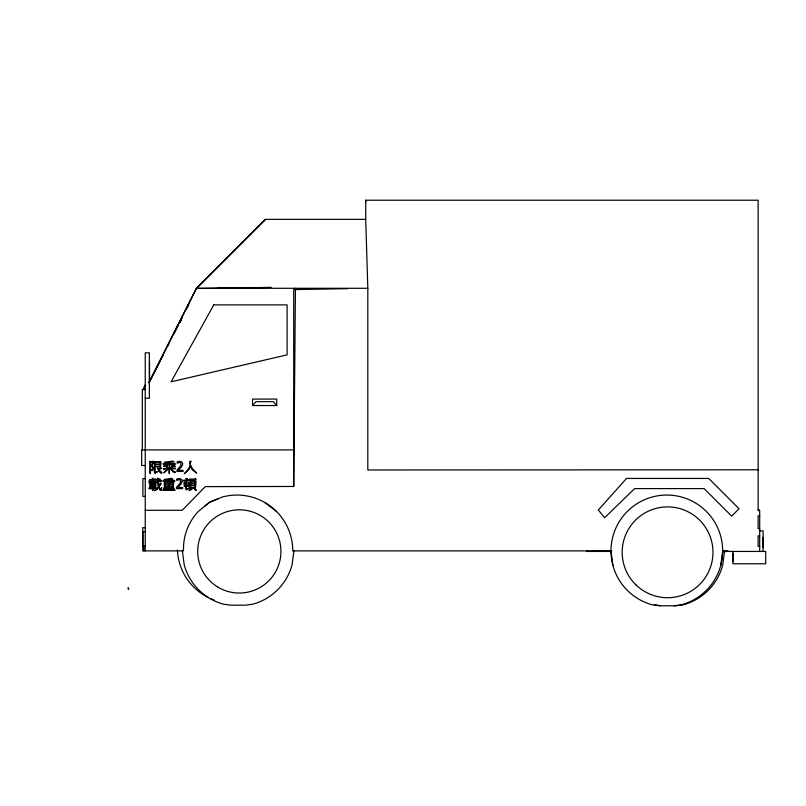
<?xml version="1.0" encoding="UTF-8"?>
<svg xmlns="http://www.w3.org/2000/svg" width="806" height="806" viewBox="0 0 806 806"><rect width="100%" height="100%" fill="white"/><g stroke="black" fill="none" stroke-linecap="round" stroke-linejoin="round"><path stroke-width="1.21" d="M365.712 201.913L365.723 200.22L758.134 200.22L758.134 510.621L759.695 510.621L759.695 551.445M145.241 510.279L182.237 510.279L205.308 486.623L293.716 486.471L295.429 288.286M293.908 550.891L292.084 564.754A55.846 55.846 0 0 1 252.6 604.238L245.367 605.185L230.919 605.185L223.695 604.238A55.846 55.846 0 0 1 184.201 564.754L182.307 550.297M720.765 565.349L722.67 550.891L728.09 550.891L728.09 551.445M724.574 550.891L722.67 565.349A55.846 55.846 0 0 1 683.186 604.832L675.952 605.78L659.61 605.78L652.376 604.832A55.846 55.846 0 0 1 621.094 518.863A55.846 55.846 0 0 1 712.575 518.863A55.846 55.846 0 0 1 681.282 604.832L674.058 605.78M174.136 332.425L177.088 326.581M149.533 361.914L149.533 381.752L196.442 288.286L265.365 219.363L365.712 219.363L367.818 288.286L367.818 469.979L758.134 469.797M148.707 382.719L196.442 288.286L367.818 288.286M179.839 322.803L180.977 320.566M149.533 381.752L163.185 355.043M167.729 346.147L168.867 343.92M173.985 333.906L178.529 324.999M179.667 322.773L182.509 317.211M187.063 308.315L188.201 306.089M191.717 487.781C184.685 493.252 194.135 489.182 191.838 487.781M252.53 405.539L256.016 401.65L273.365 401.65L276.74 405.539L252.53 405.539L252.53 399.081L276.74 399.081L276.74 405.539M724.362 552.503L725.319 551.445L722.599 551.435M157.2 488.93L158.5 487.539L159.91 490.008L161.129 490.642L161.724 487.449L160.354 489.383L158.994 486.905L161.361 483.781L160.132 483.026L158.742 486.169L158.107 481.545L161.613 481.172L160.726 480.477L158.097 481.152L158.057 479.076L158.742 478.663L157.311 478.24L157.442 481.152L153.19 481.152L153.19 479.943L156.243 479.731L155.326 478.966L153.19 479.56L153.483 478.452L152.495 478.24L152.556 479.56L149.725 479.409L150.007 479.983L152.556 479.943L152.556 481.152L148.778 481.011L149.029 481.595L157.462 481.545L158.268 486.915L154.591 490.602L157.2 488.93A8.453 8.453 0 0 1 154.591 490.612M196.543 288.286L265.365 219.363M265.275 219.544L196.442 288.286M204.633 506.228L210.225 501.937L217.973 498.833M128.96 589.115L128.164 589.287L128.164 587.443M198.659 288.477L252.52 287.551M217.288 288.286L271.148 287.359M347.577 288.669L293.716 289.596L293.716 486.471M188.05 304.89L188.896 304.89M145.241 398.224L149.352 398.224L149.352 352.827L145.241 352.827L145.241 550.891M145.241 465.525L141.655 465.525L141.655 449.919L294.039 449.929M145.241 478.613L142.894 478.613L142.894 496.425L145.241 496.425M758.134 509.785L759.302 509.785M759.695 515.82L758.134 515.82L758.134 528.605L759.695 528.605M145.241 527.668L142.763 527.668L142.763 550.891L183.516 550.891A54.667 54.667 0 0 1 198.075 511.669L209.056 502.561L222.496 496.959A55.846 55.846 0 0 1 292.79 550.891L610.988 550.891L612.892 565.349M759.373 530.892L763.091 530.892L763.091 551.445M145.241 531.668L142.894 531.668L142.894 546.085L145.241 546.085M759.695 535.839L758.134 535.839L758.134 546.347L759.695 546.347M611.643 551.445L586.828 551.445L586.828 550.891M724.503 551.445L765.7 551.445L765.7 563.767L732.886 563.767L732.886 551.445M592.722 550.891L611.462 551.123M654.281 604.832L660.305 605.628M145.795 385.399L145.11 385.056L143.327 388.583L145.241 389.56L142.309 389.56L142.309 449.919M264.862 502.531L276.428 511.407M762.899 537.32L762.899 547.697M732.956 553.369L732.956 561.661M365.712 200.22L365.712 219.363M143.871 545.702L143.871 550.891M214.114 600.037A55.846 55.846 0 0 1 210.709 598.667M208.492 597.639A55.846 55.846 0 0 1 177.411 549.984M152.445 489.645C152.193 491.962 153.755 489.907 153.09 488.678L156.656 488.476L155.76 487.731L153.09 488.315L153.09 487.197C155.749 489.02 156.797 484.89 155.286 483.61L153.09 484.033L153.09 483.147L156.656 482.915L155.76 482.179L153.09 482.764L153.573 482.018L152.405 481.645L152.445 482.764L148.989 482.613L149.241 483.197L152.445 483.147L152.445 484.033L149.835 483.61L149.876 487.68L152.445 487.197L152.445 488.315L148.778 488.144L149.029 488.728L152.445 488.678L152.445 489.645M169.069 471.984L169.341 473.737L169.713 467.984L173.139 471.853L174.61 472.729L175.587 472.084A7.788 7.788 0 0 1 173.24 471.016L169.713 467.359L169.713 464.266L175.627 464.206L174.559 463.077L173.874 463.893L169.713 463.893L169.713 462.382L173.935 461.868L173.058 461.062L164.222 462.432L169.069 462.453L169.069 463.893L163.054 463.732L163.306 464.316L169.069 464.266L169.069 467.339C161.472 475.077 162.369 474.24 169.069 468.558L169.069 471.984M149.856 472.739L150.45 473.706L150.521 462.13L152.757 462.13L151.639 465.646L153.029 469.112L150.944 469.848L152.334 470.664L153.664 469.414L153.271 467.228L151.891 465.646L153.986 462.08L153.12 461.264L150.631 461.747L149.825 461.153L149.856 472.739M164.323 485.877L164.726 486.864L168.494 486.552L168.494 488.083L163.598 487.942L163.86 488.517L168.494 488.476L168.494 489.897L162.641 489.736L162.893 490.33L175.124 490.219L174.096 489.151L173.471 489.897L169.139 489.897L169.139 488.476L174.056 488.265L173.028 487.449L172.444 488.083L169.139 488.083L169.139 486.552L173.209 486.743L173.784 482.613L172.978 481.847L172.544 482.431L169.139 482.431L169.139 481.313L175.013 481.111L173.945 480.195L173.31 480.96L169.139 480.96L169.139 479.52L172.786 479.248L171.658 478.331L164.071 479.56L168.494 479.57L168.494 480.96L162.792 480.779L163.074 481.373L168.494 481.313L168.494 482.431L164.293 481.847L164.323 485.877M188.221 485.484L186.72 485.796L186.72 480.618L189.652 480.426L188.654 479.61L186.72 480.245L186.72 479.076L187.466 478.774L186.035 478.28L186.075 480.245L183.587 480.094L183.839 480.678L186.075 480.618L186.075 485.796L184.755 485.796L185.289 482.381L184.05 481.897L184.131 486.149L186.075 486.179C186.025 486.834 185.682 490.894 186.77 489.796C195.193 483.57 183.516 493.181 186.72 486.179L188.866 486.431L189.4 482.492L188.171 482.018L188.221 485.484M190.004 462.846C192.634 468.034 176.796 479.983 188.755 469.757A10.861 10.861 0 0 0 190.428 465.112L190.71 466.241A13.611 13.611 0 0 0 192.473 470.049C204.301 478.603 187.214 467.017 190.7 461.848L191.244 461.354L189.914 461.153L190.004 462.846M190.287 485.968L190.327 488.184L195.485 488.184L196.06 481.263L195.254 480.527L192.342 481.111L193.299 479.56L196.261 479.207L195.354 478.542L194.77 479.197L189.541 479.026L189.823 479.61L192.553 479.56L191.969 481.111L190.186 480.527L190.287 485.968M182.66 464.065L181.552 466.906L178.197 470.321L183.073 470.321L183.073 471.46L176.947 471.46L176.947 470.069L180.887 465.677L180.816 462.886C179.536 461.133 176.464 465.032 177.159 461.929C179.103 460.76 182.771 461.203 182.66 464.065M182.196 481.232L181.088 484.084L177.733 487.499L182.609 487.499L182.609 488.638L176.484 488.638L176.484 487.237L180.423 482.854L180.353 480.054C179.063 478.311 175.91 482.22 176.695 479.107C178.64 477.938 182.307 478.371 182.196 481.232M175.194 466.382L172.061 466.614L172.121 467.994L175.144 468.145L175.446 468.77L172.494 468.891L171.466 468.185L171.426 464.901L172.544 465.314L172.061 466.221L174.187 465.596L175.194 466.382M196.422 490.33C193.772 489.927 192.775 486.179 196.422 490.33M160.444 479.943C159.326 481.081 158.56 477.001 160.444 479.943M155.306 473.011L155.105 473.485L154.47 472.417L154.47 461.375L155.256 461.969L159.89 461.969L160.323 461.375L161.119 462.13L160.555 467.006L155.165 466.714L155.165 472.276L158.026 471.45L155.306 473.011M164.283 469.263L164.061 469.747L163.416 468.679L166.61 468.195L166.61 466.493L163.527 466.019L166.61 466.13L166.56 464.901L167.547 465.112L167.255 468.054L167.779 468.195L164.283 469.263M213.781 304.89L171.074 381.812L287.107 354.862L287.107 304.89L213.781 304.89M161.341 473.031C158.822 473.424 156.344 464.185 158.601 469.566L160.817 467.5L161.825 468.316L158.722 469.787L162.077 472.618L161.341 473.031M626.534 478.442L598.334 510.017L604.641 517.714L634.644 488.587L704.122 488.587L731.667 516.122L739.042 508.737L708.736 478.442L626.534 478.442M160.001 462.332L155.165 462.332L155.165 464.145L160.001 464.145L160.001 462.332M160.001 464.518L155.165 464.518L155.165 466.331L160.001 466.331L160.001 464.518M194.941 481.484L190.881 481.484L190.881 483.147L194.941 483.147L194.941 481.484M168.494 482.824L164.978 482.824L164.978 484.265L168.494 484.265L168.494 482.824M172.665 482.824L169.139 482.824L169.139 484.265L172.665 484.265L172.665 482.824M194.941 483.499L190.881 483.499L190.881 485.152L194.941 485.152L194.941 483.499M152.445 484.426L150.49 484.426L150.49 485.434L152.445 485.434L152.445 484.426M154.954 484.426L153.09 484.426L153.09 485.434L154.954 485.434L154.954 484.426M168.494 484.618L164.978 484.618L164.978 486.179L168.494 486.179L168.494 484.618M172.665 484.618L169.139 484.618L169.139 486.179L172.665 486.179L172.665 484.618M194.941 485.544L190.881 485.544L190.881 487.398L194.941 487.398L194.941 485.544M152.445 485.796L150.49 485.796L150.49 486.804L152.445 486.804L152.445 485.796M154.954 485.796L153.09 485.796L153.09 486.804L154.954 486.804L154.954 485.796M610.998 550.941L600.117 550.891L611.008 551.032M217.852 587.08A41.62 41.62 0 0 0 280.931 552.201A41.62 41.62 0 0 0 219.182 515.004A41.62 41.62 0 0 0 217.852 587.08M636.216 585.136A45.408 45.408 0 0 0 711.698 563.041A45.408 45.408 0 0 0 654.825 508.727A45.408 45.408 0 0 0 636.216 585.136"/></g></svg>
